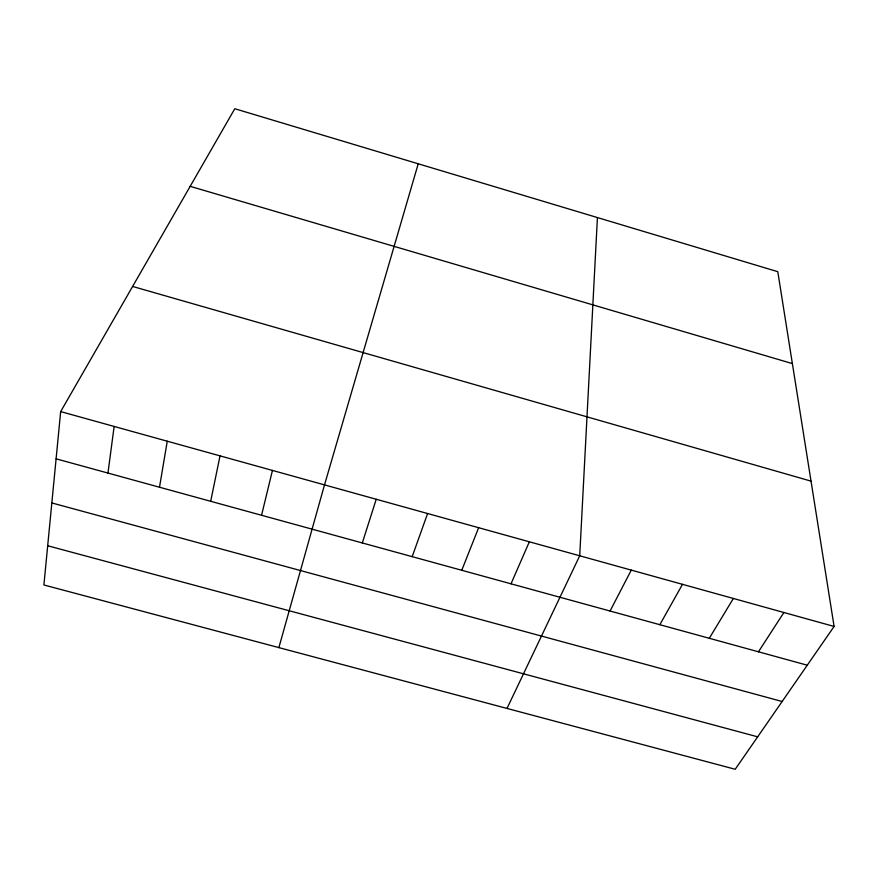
<?xml version="1.0" encoding="UTF-8"?>
<svg xmlns="http://www.w3.org/2000/svg" width="878" height="878" viewBox="0 0 878 878"><rect width="100%" height="100%" fill="white"/><g stroke="black" fill="none" stroke-linecap="round" stroke-linejoin="round"><path stroke-width="1.32" d="M597.424 217.568L579.721 555.785L507.001 708.436M60.67 411.595L43.9 584.967L735.204 769.271L834.1 626.453L777.787 271.697L234.799 108.729L60.67 411.595L834.1 626.453M107.961 473.077L114.14 426.456M159.5 487.235L167.259 441.206M210.687 501.294L220.027 455.869M261.556 515.276L272.443 470.432M278.875 647.613L324.509 484.886L418.224 163.78M362.307 542.955L376.223 499.264M412.188 556.663L427.597 513.531M461.762 570.283L478.642 527.711M511.018 583.815L529.346 541.792M610.067 611.022L631.282 570.107M659.85 624.697L682.491 584.342M709.303 638.284L733.36 598.467M758.449 651.794L783.9 612.504M47.697 545.754L757.67 736.829M51.835 502.94L782.133 701.5M56.104 458.821L807.266 665.206M132.622 286.447L811.031 481.133M190.175 186.334L792.373 363.602"/></g></svg>
